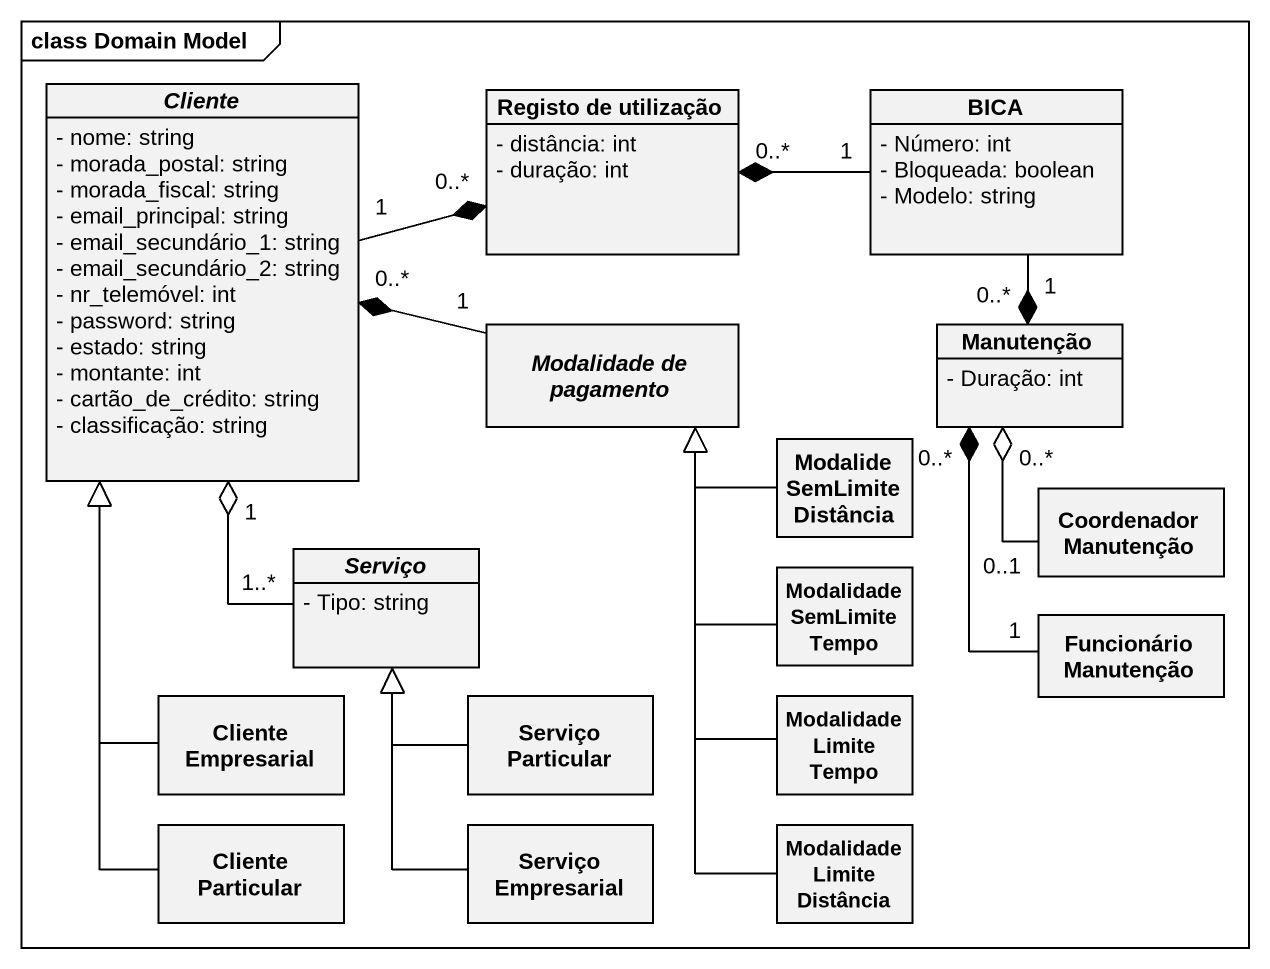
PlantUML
@startuml
mainframe class Domain Model
hide circle
hide empty members
skinparam classAttributeIconSize 0
abstract class Cliente {
  - nome: string
  - morada_postal: string
  - morada_fiscal: string
  - email_principal: string
  - email_secundário_1: string
  - email_secundário_2: string
  - nr_telemóvel: int
  - password: string
  - estado: string
  - montante: int
  - cartão_de_crédito: string
  - classificação: string
}
class "Registo de utilização" as Registo_de_utilização {
  - distância: int
  - duração: int
}
class BICA {
  - Número: int
  - Bloqueada: boolean
  - Modelo: string
}
abstract class "Modalidade de pagamento" as Modalidade_de_pagamento
class Manutenção {
  - Duração: int
}
class "Modalide SemLimite Distância" as Modalide_SemLimite_Distância
class "Coordenador Manutenção" as Coordenador_Manutenção
abstract class Serviço {
  - Tipo: string
}
class "Modalidade SemLimite Tempo" as Modalidade_SemLimite_Tempo
class "Funcionário Manutenção" as Funcionário_Manutenção
class "Cliente Empresarial" as Cliente_Empresarial
class "Serviço Particular" as Serviço_Particular
class "Modalidade Limite Tempo" as Modalidade_Limite_Tempo
class "Cliente Particular" as Cliente_Particular
class "Serviço Empresarial" as Serviço_Empresarial
class "Modalidade Limite Distância" as Modalidade_Limite_Distância
Cliente "1" -right-* "0..*" Registo_de_utilização
BICA "1" -left-* "0..*" Registo_de_utilização
BICA "1" --* "0..*" Manutenção
Modalidade_de_pagamento "1" -left-* "0..*" Cliente
Modalide_SemLimite_Distância -left-|> Modalidade_de_pagamento
Coordenador_Manutenção "0..1" -up-o "0..*" Manutenção
Serviço "1..*" -up-o "1" Cliente
Modalidade_SemLimite_Tempo -up-|> Modalidade_de_pagamento
Funcionário_Manutenção "1" -up-* "0..*" Manutenção
Cliente_Empresarial -up-|> Cliente
Serviço_Particular -up-|> Serviço
Modalidade_Limite_Tempo -up-|> Modalidade_de_pagamento
Cliente_Particular -up-|> Cliente
Serviço_Empresarial -up-|> Serviço
Modalidade_Limite_Distância -up-|> Modalidade_de_pagamento
@enduml
